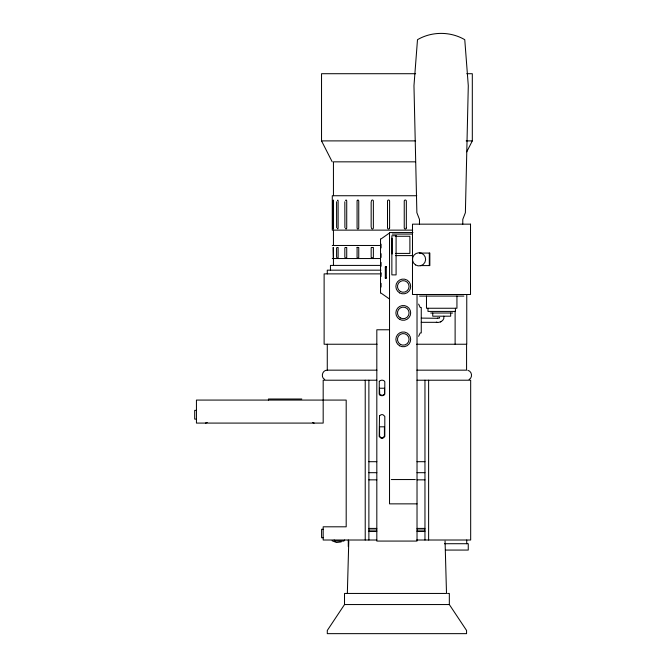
<?xml version="1.0" encoding="UTF-8"?>
<svg xmlns="http://www.w3.org/2000/svg" width="667" height="667" viewBox="0 0 667 667"><rect width="100%" height="100%" fill="white"/><g stroke="black" fill="none" stroke-linecap="round" stroke-linejoin="round"><path stroke-width="1" d="M347.34 593.447L348.783 541.07M439.595 318.051L439.636 317.634M337.31 247.507L338.119 247.507L338.119 257.687L337.36 257.887M345.439 247.507L346.723 247.507L346.723 257.687L345.523 257.887M371.427 247.507L373.37 247.507L373.37 257.687L371.427 257.687M418.618 336.318L420.202 332.933L421.261 332.933L421.261 307.487L420.202 307.487L418.618 304.102M337.427 200.342L337.911 200.175L338.119 201.092L338.119 227.889L337.819 228.906L337.36 228.414M466.742 151.826L472.311 140.895L472.311 73.712L466.8 73.712M445.064 541.07L446.506 593.447L344.514 593.447L344.514 604.552L327.289 630.473L327.289 633.65L466.567 633.65L466.567 630.473L449.333 604.552L449.333 593.447L447.549 593.447M344.681 540.012L343.838 541.07L335.001 541.07L334.159 540.012M469.084 379.54C472.895 377.539 472.069 371.277 467.875 370.335M381.057 238.928L389.528 232.983M439.303 317.75L437.385 318.259L437.927 318.292L421.261 318.101M421.261 322.319L436.868 322.319L436.343 322.294C439.887 323.228 444.989 320.318 443.822 316.191M440.395 321.928L441.287 321.444M205.478 423.086L207.187 422.478M341.246 541.912L336.518 542.496L332.074 540.77M376.922 370.16L327.272 370.16C322.336 369.943 320.377 377.264 324.762 379.54M415.624 73.712L321.536 73.712L321.536 140.895L332.208 161.839M321.536 140.895L415.624 140.895M466.158 140.895L472.311 140.895M415.399 161.839L333.442 161.839L333.442 195.739M416.775 195.739L332.283 195.739L332.283 230.132L412.673 230.132M412.956 232.55L389.528 232.55L389.528 503.86L417.025 503.86M392.279 234.075L412.081 234.075M395.439 236.268L409.888 236.268L409.888 253.41L395.506 253.41M380.532 244.189L381.057 244.189L381.057 247.891L380.532 247.891M332.283 245.473L380.49 245.473M419.351 253.068L429.84 253.068L429.84 265.591L420.343 265.591M380.532 253.71L381.057 253.71L381.057 257.42L380.532 257.42M395.406 255.603L412.081 255.603M332.283 258.538L380.49 258.538M380.532 262.498L381.057 262.498L381.057 266.2L380.532 266.2M380.49 265.416L330.448 265.416L330.448 270.177M385.318 267.092L386.31 267.092M380.899 270.177L327.272 270.177L327.272 273.879M380.532 272.761L381.057 272.761L381.057 276.463L380.532 276.463M380.899 273.879L324.12 273.879L324.12 344.239L377.047 344.239M385.318 277.672L386.31 277.672M380.532 283.342L381.057 283.342L381.057 287.043L380.532 287.043M419.526 296.081L463.89 296.081M430.69 313.015L452.726 313.015M389.528 329.773L376.822 329.773L376.822 541.07L417.025 541.07L417.025 294.347M416.667 344.239L466.758 344.239L466.758 294.572M416.925 370.16L466.575 370.16L466.575 344.239M376.822 380.215L323.178 380.215L323.178 423.086L196.44 423.086L196.44 400.075L346.19 400.075L346.19 526.805L323.178 526.805L323.178 540.012L376.822 540.012M417.025 380.215L470.677 380.215L470.677 540.012L416.683 540.012M301.809 399.016L268.451 399.016L268.451 400.075M196.44 410.355L194.689 410.355L194.689 419.101L196.44 419.101M368.884 461.697L376.822 461.697M417.025 461.697L424.962 461.697M368.884 472.686L376.822 472.686M417.025 472.686L424.962 472.686M391.271 479.548L415.283 479.548M368.884 479.848L376.822 479.848M417.025 479.848L424.962 479.848M368.884 528.414L376.822 528.414M417.025 528.414L424.962 528.414M323.178 529.281L321.586 529.281L321.586 537.752L323.178 537.752M368.884 530.073L376.822 530.073M417.025 530.073L424.962 530.073M368.884 531.516L376.822 531.516M417.025 531.516L424.962 531.516M444.439 543.713L468.259 543.713L468.259 550.067L445.473 550.067M344.514 604.552L449.333 604.552M312.431 422.478L314.132 423.086M381.057 293.105L389.528 299.049M344.906 227.714L344.831 201.759M336.635 227.714L336.585 201.759M466.725 540.012L466.725 543.713M462.781 224.162L462.781 219.401L465.383 212.69L468.292 85.726L464.766 39.695C450.467 31.299 431.791 31.299 417.492 39.695L413.965 85.726L416.875 212.69L419.476 219.401L419.476 224.162M456.937 296.04L456.937 308.254L426.48 308.254L426.48 296.04M455.436 308.254L455.436 311.422L427.981 311.422L427.981 308.254M455.119 311.13L455.119 344.239M450.675 313.015L450.675 316.191L432.741 316.191L432.741 313.015M429.315 253.068L429.315 265.591M428.623 380.215L428.623 540.012M424.962 380.215L424.962 540.012M392.096 238.169L392.096 254.035M380.532 238.928L380.532 293.105M371.16 201.759L371.16 227.214M371.16 247.757L371.16 257.429M368.884 380.215L368.884 540.012M365.224 380.215L365.224 540.012M348.282 540.012L348.282 546.598M344.831 247.757L344.831 257.429M336.585 247.757L336.585 257.429M333.442 230.132L333.442 245.473M333.442 258.538L333.442 265.416M327.272 344.239L327.272 370.16M345.523 228.414A1.059 0.642 -90 0 0 346.723 227.889L346.723 201.092A1.059 0.642 -90 0 0 345.523 200.567M371.427 227.889A1.059 0.975 -90 0 0 372.394 228.939A1.059 0.975 -90 0 0 373.37 227.889L373.37 201.092A1.059 0.975 -90 0 0 372.394 200.033A1.059 0.975 -90 0 0 371.427 201.092M357.32 200.342A1.059 0.834 -90 0 1 358.746 201.092L358.746 227.889A1.059 0.834 -90 0 1 357.912 228.939A1.059 0.834 -90 0 1 357.07 227.889L357.07 201.092A1.059 0.834 -90 0 1 357.187 200.567M333.25 200.817L333.383 228.939L333.383 200.033L333.25 200.817M333.25 247.399L333.383 258.087L333.25 247.399M379.29 381.357L379.19 394.13C379.907 396.265 384.092 396.265 384.809 394.13L384.809 381.757C384.067 379.69 380.515 379.74 379.29 381.357M384.525 394.097L382.683 395.348L379.765 394.706L379.473 388.227L384.525 388.227L384.525 394.097M357.103 247.399L357.07 257.687L358.129 258.071L358.746 257.687L358.746 247.507L357.103 247.399M379.523 415.875L379.19 436.485L380.89 438.027A3.01 3.01 0 0 0 383.108 438.027L384.809 436.485L384.809 416.375L383.108 414.841A3.01 3.01 0 0 0 380.89 414.841L379.523 415.875M384.425 436.376L382.966 437.669A2.626 2.626 0 0 1 381.032 437.669L379.581 436.376L379.581 426.813L384.425 426.813L384.425 436.376M470.518 224.162L412.489 224.162L412.489 294.497L470.518 294.497L470.518 224.162M396.09 235.743L391.863 235.743L391.863 274.887L396.09 274.887L396.09 235.743M386.31 266.817L385.318 266.817L385.318 278.456L386.31 278.456L386.31 266.817M406.336 227.889L406.336 201.092A1.059 1.042 -90 0 0 405.294 200.033A1.059 1.042 -90 0 0 404.244 201.092L404.244 227.889A1.059 1.042 -90 0 0 405.294 228.939A1.059 1.042 -90 0 0 406.336 227.889M389.603 227.889L389.603 201.092A1.059 1.042 -90 0 0 388.561 200.033A1.059 1.042 -90 0 0 387.51 201.092L387.51 227.889A1.059 1.042 -90 0 0 388.561 228.939A1.059 1.042 -90 0 0 389.603 227.889M399.575 345.773A7.404 7.404 0 0 0 410.68 339.361A7.404 7.404 0 0 0 399.575 332.95A7.404 7.404 0 0 0 399.575 345.773M399.575 319.326A7.404 7.404 0 0 0 410.68 312.915A7.404 7.404 0 0 0 399.575 306.495A7.404 7.404 0 0 0 399.575 319.326M399.575 292.871A7.404 7.404 0 0 0 410.68 286.46A7.404 7.404 0 0 0 399.575 280.048A7.404 7.404 0 0 0 399.575 292.871M400.375 291.487A5.803 5.803 0 0 0 409.079 286.46A5.803 5.803 0 0 0 400.375 281.432A5.803 5.803 0 0 0 400.375 291.487M400.375 317.942A5.803 5.803 0 0 0 409.079 312.915A5.803 5.803 0 0 0 400.375 307.879A5.803 5.803 0 0 0 400.375 317.942M400.375 344.389A5.803 5.803 0 0 0 409.079 339.361A5.803 5.803 0 0 0 400.375 334.334A5.803 5.803 0 0 0 400.375 344.389M415.516 264.907A6.587 6.587 0 0 0 425.629 259.638A6.587 6.587 0 0 0 416.008 253.51A6.587 6.587 0 0 0 415.516 264.907"/></g></svg>
